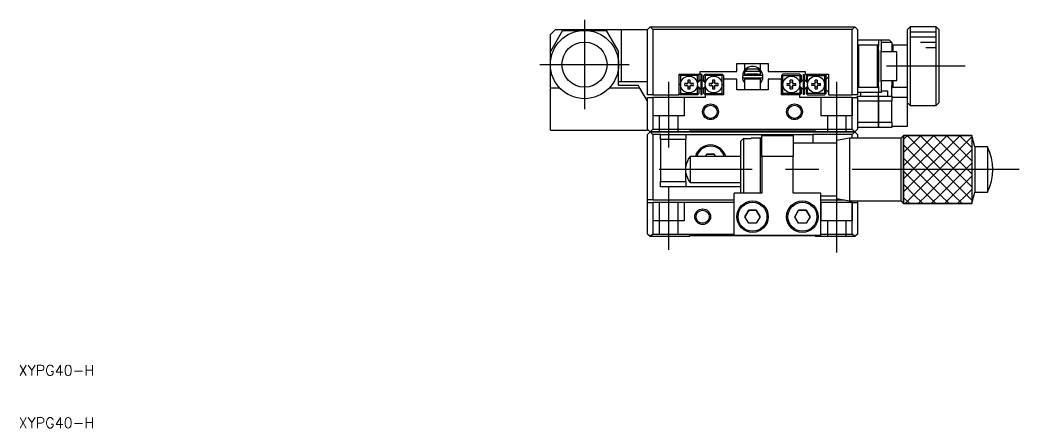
# Model space of a CAD drawing. Extents: x 196 to 549, y -29 to 204.
# Drawn here: x 196 to 386.2, y -28.9 to 48.9 of the extents above; entities that cross this region are included whole.
import ezdxf

# ---------------------------------------------------------------- set-up
doc = ezdxf.new("R2010")
doc.units = 0
doc.linetypes.add('CENTER', pattern=[50.8, 31.75, -6.35, 6.35, -6.35])
doc.linetypes.add('DASHED', pattern=[19.05, 12.7, -6.35])
doc.layers.get('0').update_dxf_attribs({"linetype": 'CONTINUOUS'})
doc.layers.add('CENTER', color=1, linetype='CENTER')
doc.styles.get("Standard").update_dxf_attribs({"font": 'txt.shx'})

msp = doc.modelspace()

# ---------------------------------------------------------------- linework, layer by layer
at = {"color": 7, "linetype": 'CONTINUOUS'}
for p, q in [((315.96, 47.57), (315.46, 47.07)), ((316.46, 47.07), (315.96, 47.57)), ((315.96, 47.57), (354.96, 47.57)), ((354.96, 47.57), (354.46, 47.07)), ((355.46, 47.07), (354.96, 47.57)), ((365.46, 47.57), (364.96, 47.07)), ((365.46, 47.57), (365.46, 32.57)), ((370.46, 47.57), (365.46, 47.57)), ((370.46, 32.57), (370.46, 47.57)), ((370.96, 47.07), (370.46, 47.57)), ((297.96, 47.07), (296.96, 46.07)), ((299.27, 46.87), (296.96, 42.87)), ((296.96, 42.87), (296.96, 46.07)), ((297.96, 47.07), (310.46, 47.07)), ((299.27, 46.87), (303.46, 46.87)), ((303.46, 46.87), (307.67, 46.87)), ((309.96, 42.9), (307.67, 46.87)), ((310.46, 47.07), (315.46, 47.07)), ((310.46, 47.07), (310.46, 37.07)), ((315.46, 34.57), (315.46, 47.07)), ((316.46, 47.07), (316.46, 34.57)), ((354.46, 47.07), (316.46, 47.07)), ((354.46, 34.57), (354.46, 47.07)), ((355.46, 47.07), (355.46, 34.57)), ((364.96, 34.12), (364.96, 47.07)), ((370.96, 47.07), (370.96, 33.07)), ((370.96, 47.07), (370.96, 33.07)), ((370.96, 47.07), (370.96, 47.07)), ((355.46, 45.07), (359.46, 45.07)), ((355.46, 44.27), (355.66, 44.07)), ((355.66, 44.07), (355.66, 36.07)), ((359.26, 44.07), (355.66, 44.07)), ((359.26, 44.07), (359.46, 44.27)), ((359.26, 36.07), (359.26, 44.07)), ((359.46, 45.07), (359.46, 44.27)), ((359.46, 45.07), (359.96, 45.07)), ((359.46, 44.27), (359.46, 43.94)), ((359.46, 43.94), (359.46, 44.27)), ((359.46, 43.07), (359.46, 43.94)), ((359.96, 45.07), (361.46, 45.07)), ((359.96, 45.07), (359.96, 43.07)), ((361.96, 44.57), (359.96, 44.57)), ((361.96, 44.57), (361.46, 45.07)), ((361.96, 44.57), (361.96, 42.82)), ((362.16, 44.07), (361.96, 43.87)), ((362.16, 44.07), (362.16, 42.82)), ((364.96, 44.07), (362.16, 44.07)), ((296.96, 40.37), (296.96, 42.87)), ((309.96, 40.37), (309.96, 42.9)), ((359.46, 43.07), (359.46, 37.07)), ((359.96, 37.07), (359.96, 43.07)), ((362.96, 42.82), (359.96, 42.82)), ((362.96, 37.32), (362.96, 42.82)), ((296.96, 35.87), (296.96, 40.37)), ((309.96, 36.37), (309.96, 40.37)), ((332.46, 40.57), (338.46, 40.57)), ((332.46, 39.07), (332.46, 40.57)), ((333.96, 40.57), (333.96, 39.29)), ((336.96, 39.33), (336.96, 40.57)), ((338.46, 40.57), (338.46, 39.07)), ((321.46, 38.57), (325.46, 38.57)), ((321.46, 34.57), (321.46, 38.57)), ((321.61, 38.42), (321.46, 38.27)), ((321.61, 38.42), (321.76, 38.57)), ((321.76, 38.27), (321.61, 38.42)), ((324.96, 38.27), (321.76, 38.27)), ((321.76, 38.27), (321.76, 36.57)), ((324.96, 38.57), (325.11, 38.42)), ((325.11, 38.42), (324.96, 38.27)), ((324.96, 36.97), (324.96, 38.27)), ((325.26, 38.27), (325.11, 38.42)), ((325.26, 38.27), (325.26, 37.27)), ((325.46, 39.07), (332.46, 39.07)), ((325.46, 38.57), (325.46, 39.07)), ((325.81, 38.47), (325.61, 38.47)), ((325.61, 38.47), (325.61, 34.67)), ((325.81, 38.47), (325.81, 34.67)), ((326.31, 38.42), (326.16, 38.27)), ((326.16, 37.27), (326.16, 38.27)), ((326.31, 38.42), (326.46, 38.57)), ((326.46, 38.27), (326.31, 38.42)), ((326.46, 38.57), (329.66, 38.57)), ((326.46, 38.27), (326.46, 36.97)), ((329.66, 38.27), (326.46, 38.27)), ((329.66, 38.57), (329.81, 38.42)), ((329.81, 38.42), (329.66, 38.27)), ((329.66, 36.57), (329.66, 38.27)), ((329.96, 38.27), (329.81, 38.42)), ((329.96, 38.27), (329.96, 37.57)), ((333.67, 38.79), (333.53, 38.1)), ((333.64, 38.64), (333.63, 38.61)), ((333.63, 38.61), (333.63, 38.57)), ((333.63, 38.57), (333.63, 38.54)), ((333.63, 38.54), (333.63, 38.5)), ((333.63, 38.5), (333.64, 38.46)), ((333.65, 38.71), (333.64, 38.68)), ((333.64, 38.68), (333.64, 38.64)), ((333.64, 38.46), (333.64, 38.43)), ((333.64, 38.43), (333.65, 38.39)), ((333.66, 38.75), (333.65, 38.71)), ((333.65, 38.39), (333.66, 38.36)), ((333.67, 38.78), (333.66, 38.75)), ((333.66, 38.36), (333.67, 38.33)), ((333.68, 38.82), (333.67, 38.78)), ((333.67, 38.33), (333.68, 38.29)), ((333.69, 38.85), (333.68, 38.82)), ((333.68, 38.29), (333.69, 38.28)), ((333.71, 38.88), (333.69, 38.85)), ((333.7, 38.85), (333.69, 38.85)), ((333.69, 38.85), (333.69, 38.85)), ((333.69, 38.85), (333.69, 38.85)), ((333.7, 38.86), (333.96, 38.78)), ((333.71, 38.85), (333.7, 38.85)), ((333.7, 38.85), (333.7, 38.85)), ((333.72, 38.85), (333.71, 38.85)), ((333.73, 38.85), (333.72, 38.85)), ((333.72, 38.85), (333.72, 38.85)), ((333.75, 38.84), (333.73, 38.85)), ((333.76, 38.84), (333.75, 38.84)), ((337.2, 38.29), (333.75, 38.29)), ((333.77, 38.84), (333.76, 38.84)), ((333.78, 38.83), (333.77, 38.84)), ((333.8, 38.83), (333.78, 38.83)), ((333.81, 38.82), (333.8, 38.83)), ((333.83, 38.82), (333.81, 38.82)), ((333.85, 38.81), (333.83, 38.82)), ((333.86, 38.8), (333.85, 38.81)), ((333.88, 38.8), (333.86, 38.8)), ((333.9, 38.79), (333.88, 38.8)), ((333.91, 38.78), (333.9, 38.79)), ((333.93, 38.78), (333.91, 38.78)), ((333.95, 38.77), (333.93, 38.78)), ((333.96, 38.76), (333.95, 38.77)), ((333.96, 39.29), (333.96, 39.29)), ((333.96, 39.29), (333.96, 39.29)), ((334.02, 39.07), (333.96, 39.07)), ((333.96, 39.07), (333.96, 38.57)), ((333.96, 38.78), (333.96, 38.77)), ((333.96, 38.57), (334.46, 38.57)), ((333.96, 38.57), (336.96, 38.57)), ((334.02, 39.07), (334.55, 39.57)), ((336.91, 39.07), (334.02, 39.07)), ((334.08, 38.56), (334.08, 38.57)), ((334.08, 38.55), (334.08, 38.56)), ((334.08, 38.54), (334.08, 38.55)), ((334.08, 38.52), (334.08, 38.54)), ((334.09, 38.51), (334.08, 38.52)), ((334.09, 38.5), (334.09, 38.51)), ((334.09, 38.48), (334.09, 38.5)), ((334.1, 38.47), (334.09, 38.48)), ((334.1, 38.46), (334.1, 38.47)), ((334.11, 38.45), (334.1, 38.46)), ((334.11, 38.43), (334.11, 38.45)), ((334.12, 38.42), (334.11, 38.43)), ((334.13, 38.41), (334.12, 38.42)), ((334.14, 38.4), (334.13, 38.41)), ((334.14, 38.39), (334.14, 38.4)), ((334.15, 38.38), (334.14, 38.39)), ((334.16, 38.37), (334.15, 38.38)), ((334.17, 38.36), (334.16, 38.37)), ((334.18, 38.35), (334.17, 38.36)), ((334.19, 38.34), (334.18, 38.35)), ((334.2, 38.34), (334.19, 38.34)), ((334.22, 38.33), (334.2, 38.34)), ((334.23, 38.32), (334.22, 38.33)), ((334.24, 38.32), (334.23, 38.32)), ((334.25, 38.31), (334.24, 38.32)), ((334.26, 38.31), (334.25, 38.31)), ((334.28, 38.3), (334.26, 38.31)), ((334.29, 38.3), (334.28, 38.3)), ((334.3, 38.3), (334.29, 38.3)), ((334.32, 38.29), (334.3, 38.3)), ((334.33, 38.29), (334.32, 38.29)), ((334.34, 38.29), (334.33, 38.29)), ((334.36, 38.29), (334.34, 38.29)), ((336.46, 38.57), (334.46, 38.57)), ((334.46, 38.57), (336.46, 38.57)), ((334.46, 38.57), (334.46, 38.29)), ((334.54, 39.57), (334.55, 39.57)), ((334.55, 39.57), (336.38, 39.57)), ((336.38, 39.57), (336.91, 39.07)), ((336.46, 38.57), (336.96, 38.57)), ((336.46, 38.29), (336.46, 38.57)), ((336.61, 38.29), (336.6, 38.29)), ((336.62, 38.29), (336.61, 38.29)), ((336.63, 38.29), (336.62, 38.29)), ((336.65, 38.3), (336.63, 38.29)), ((336.66, 38.3), (336.65, 38.3)), ((336.67, 38.3), (336.66, 38.3)), ((336.69, 38.3), (336.67, 38.3)), ((336.7, 38.31), (336.69, 38.3)), ((336.71, 38.31), (336.7, 38.31)), ((336.72, 38.32), (336.71, 38.31)), ((336.74, 38.33), (336.72, 38.32)), ((336.75, 38.33), (336.74, 38.33)), ((336.76, 38.34), (336.75, 38.33)), ((336.77, 38.35), (336.76, 38.34)), ((336.78, 38.36), (336.77, 38.35)), ((336.79, 38.37), (336.78, 38.36)), ((336.8, 38.38), (336.79, 38.37)), ((336.81, 38.39), (336.8, 38.38)), ((336.82, 38.4), (336.81, 38.39)), ((336.83, 38.41), (336.82, 38.4)), ((336.84, 38.43), (336.83, 38.42)), ((336.83, 38.42), (336.83, 38.41)), ((336.85, 38.44), (336.84, 38.43)), ((336.86, 38.47), (336.85, 38.45)), ((336.85, 38.45), (336.85, 38.44)), ((336.87, 38.49), (336.86, 38.48)), ((336.86, 38.48), (336.86, 38.47)), ((336.87, 38.57), (336.87, 38.56)), ((336.87, 38.56), (336.87, 38.55)), ((336.87, 38.55), (336.87, 38.53)), ((336.87, 38.53), (336.87, 38.52)), ((336.87, 38.52), (336.87, 38.51)), ((336.87, 38.51), (336.87, 38.49)), ((336.89, 38.57), (336.96, 38.29)), ((336.96, 39.07), (336.91, 39.07)), ((336.96, 38.57), (336.96, 39.07)), ((337.26, 38.85), (337.26, 38.86)), ((337.26, 38.85), (337.26, 38.86)), ((337.29, 38.79), (337.26, 38.85)), ((338.46, 39.07), (345.46, 39.07)), ((340.96, 38.27), (341.11, 38.42)), ((340.96, 38.27), (340.96, 37.57)), ((341.26, 38.57), (341.11, 38.42)), ((341.11, 38.42), (341.26, 38.27)), ((344.46, 38.57), (341.26, 38.57)), ((341.26, 38.27), (344.46, 38.27)), ((341.26, 36.57), (341.26, 38.27)), ((344.61, 38.42), (344.46, 38.57)), ((344.46, 38.27), (344.61, 38.42)), ((344.46, 38.27), (344.46, 36.97)), ((344.61, 38.42), (344.76, 38.27)), ((344.76, 37.27), (344.76, 38.27)), ((345.11, 38.47), (345.31, 38.47)), ((345.11, 38.47), (345.11, 34.67)), ((345.31, 38.47), (345.31, 34.67)), ((345.46, 39.07), (345.46, 38.57)), ((345.46, 38.57), (349.96, 38.57)), ((345.66, 38.27), (345.81, 38.42)), ((345.66, 38.27), (345.66, 37.27)), ((345.96, 38.57), (345.81, 38.42)), ((345.81, 38.42), (345.96, 38.27)), ((345.96, 38.27), (349.16, 38.27)), ((345.96, 36.97), (345.96, 38.27)), ((349.31, 38.42), (349.16, 38.57)), ((349.16, 38.27), (349.31, 38.42)), ((349.16, 38.27), (349.16, 36.57)), ((349.31, 38.42), (349.46, 38.27)), ((349.46, 34.87), (349.46, 38.27)), ((349.96, 38.57), (349.96, 34.57)), ((310.46, 37.07), (309.96, 37.07)), ((313.73, 36.37), (309.96, 36.37)), ((315.46, 37.07), (310.46, 37.07)), ((314.02, 35.87), (313.73, 36.37)), ((321.76, 36.57), (321.76, 34.87)), ((323.16, 36.77), (322.54, 36.77)), ((322.54, 36.37), (323.16, 36.37)), ((323.16, 37.4), (323.16, 36.77)), ((323.16, 36.37), (323.16, 35.74)), ((323.56, 36.77), (323.56, 37.4)), ((324.19, 36.77), (323.56, 36.77)), ((323.56, 35.74), (323.56, 36.37)), ((323.56, 36.37), (324.19, 36.37)), ((324.92, 36.93), (324.96, 36.97)), ((324.96, 36.17), (324.92, 36.21)), ((325.55, 37.47), (324.94, 36.85)), ((325.2, 36.06), (324.94, 36.31)), ((324.94, 36.28), (325.55, 35.67)), ((324.96, 36.97), (325.26, 37.27)), ((324.96, 34.87), (324.96, 36.17)), ((325.26, 35.87), (324.96, 36.17)), ((325.84, 37.47), (326.48, 36.82)), ((326.49, 36.85), (325.87, 37.47)), ((325.87, 35.67), (326.49, 36.28)), ((326.16, 37.27), (326.46, 36.97)), ((326.46, 36.17), (326.16, 35.87)), ((326.46, 36.97), (326.5, 36.93)), ((326.5, 36.21), (326.46, 36.17)), ((326.46, 36.17), (326.46, 34.87)), ((327.86, 36.77), (327.24, 36.77)), ((327.24, 36.37), (327.86, 36.37)), ((327.86, 37.4), (327.86, 36.77)), ((327.86, 36.37), (327.86, 35.74)), ((328.26, 36.77), (328.26, 37.4)), ((328.89, 36.77), (328.26, 36.77)), ((328.26, 35.74), (328.26, 36.37)), ((328.26, 36.37), (328.89, 36.37)), ((329.66, 34.87), (329.66, 36.57)), ((329.96, 37.57), (329.96, 34.57)), ((332.46, 37.57), (329.96, 37.57)), ((332.46, 35.57), (332.46, 37.57)), ((333.75, 37.84), (337.2, 37.84)), ((336.96, 37.57), (333.96, 37.57)), ((333.96, 37.57), (333.96, 35.57)), ((334.06, 37.57), (333.99, 37.84)), ((334.46, 37.84), (334.46, 37.57)), ((336.46, 37.57), (336.46, 37.84)), ((336.96, 37.84), (336.89, 37.57)), ((336.96, 35.57), (336.96, 37.57)), ((340.96, 37.57), (338.46, 37.57)), ((338.46, 37.57), (338.46, 35.57)), ((340.96, 34.57), (340.96, 37.57)), ((341.26, 34.87), (341.26, 36.57)), ((342.04, 36.77), (342.66, 36.77)), ((342.66, 36.37), (342.04, 36.37)), ((342.66, 36.77), (342.66, 37.4)), ((342.66, 35.74), (342.66, 36.37)), ((343.06, 37.4), (343.06, 36.77)), ((343.06, 36.77), (343.69, 36.77)), ((343.06, 36.37), (343.06, 35.74)), ((343.69, 36.37), (343.06, 36.37)), ((344.46, 36.97), (344.42, 36.93)), ((344.42, 36.21), (344.46, 36.17)), ((345.09, 37.47), (344.44, 36.82)), ((345.05, 37.47), (344.44, 36.85)), ((344.44, 36.28), (345.05, 35.67)), ((344.76, 37.27), (344.46, 36.97)), ((344.46, 36.17), (344.46, 34.87)), ((344.46, 36.17), (344.76, 35.87)), ((345.99, 36.85), (345.37, 37.47)), ((345.37, 35.67), (345.99, 36.28)), ((345.96, 36.97), (345.66, 37.27)), ((345.66, 35.87), (345.96, 36.17)), ((345.72, 36.06), (345.98, 36.31)), ((346, 36.93), (345.96, 36.97)), ((345.96, 36.17), (346, 36.21)), ((345.96, 34.87), (345.96, 36.17)), ((346.74, 36.77), (347.36, 36.77)), ((347.36, 36.37), (346.74, 36.37)), ((347.36, 36.77), (347.36, 37.4)), ((347.36, 35.74), (347.36, 36.37)), ((347.76, 37.4), (347.76, 36.77)), ((347.76, 36.77), (348.39, 36.77)), ((347.76, 36.37), (347.76, 35.74)), ((348.39, 36.37), (347.76, 36.37)), ((349.16, 36.57), (349.16, 34.87)), ((349.73, 37.82), (349.48, 37.57)), ((349.48, 36.57), (349.48, 37.57)), ((349.48, 35.57), (349.48, 36.57)), ((349.96, 38.05), (349.73, 37.82)), ((359.46, 36.2), (359.46, 37.07)), ((359.46, 36.2), (359.46, 35.87)), ((359.46, 35.87), (359.46, 36.2)), ((359.96, 37.32), (362.96, 37.32)), ((359.96, 37.07), (359.96, 35.07)), ((361.96, 37.32), (361.96, 36.37)), ((361.96, 34.37), (361.96, 36.37)), ((361.96, 36.27), (362.16, 36.07)), ((362.16, 37.32), (362.16, 36.07)), ((296.96, 27.87), (296.96, 35.87)), ((298.77, 35.87), (296.96, 35.87)), ((314.02, 35.87), (308.15, 35.87)), ((315.46, 33.37), (314.02, 35.87)), ((316.46, 34.57), (315.46, 34.57)), ((316.46, 34.57), (321.46, 34.57)), ((321.46, 34.87), (321.61, 34.72)), ((321.61, 34.72), (321.76, 34.87)), ((321.76, 34.57), (321.61, 34.72)), ((321.76, 34.87), (324.96, 34.87)), ((324.96, 34.57), (321.76, 34.57)), ((324.96, 34.87), (325.11, 34.72)), ((325.11, 34.72), (324.96, 34.57)), ((325.11, 34.72), (325.26, 34.87)), ((325.59, 35.67), (325.2, 36.06)), ((325.26, 35.87), (325.26, 34.87)), ((325.61, 34.67), (325.81, 34.67)), ((326.16, 34.87), (326.16, 35.87)), ((326.16, 34.87), (326.31, 34.72)), ((326.31, 34.72), (326.46, 34.87)), ((326.46, 34.57), (326.31, 34.72)), ((326.46, 34.87), (329.66, 34.87)), ((326.46, 34.57), (326.46, 34.07)), ((329.96, 34.57), (326.46, 34.57)), ((329.66, 34.87), (329.81, 34.72)), ((329.81, 34.72), (329.66, 34.57)), ((329.81, 34.72), (329.96, 34.87)), ((334.39, 35.57), (332.46, 35.57)), ((336.54, 35.57), (334.39, 35.57)), ((338.46, 35.57), (336.54, 35.57)), ((341.11, 34.72), (340.96, 34.87)), ((344.46, 34.57), (340.96, 34.57)), ((341.26, 34.87), (341.11, 34.72)), ((341.11, 34.72), (341.26, 34.57)), ((344.46, 34.87), (341.26, 34.87)), ((344.61, 34.72), (344.46, 34.87)), ((344.46, 34.57), (344.61, 34.72)), ((344.46, 34.07), (344.46, 34.57)), ((344.76, 34.87), (344.61, 34.72)), ((344.76, 34.87), (344.76, 35.87)), ((345.31, 34.67), (345.11, 34.67)), ((345.34, 35.67), (345.72, 36.06)), ((345.66, 35.87), (345.66, 34.87)), ((345.81, 34.72), (345.66, 34.87)), ((345.96, 34.87), (345.81, 34.72)), ((345.81, 34.72), (345.96, 34.57)), ((349.16, 34.87), (345.96, 34.87)), ((345.96, 34.57), (349.16, 34.57)), ((349.31, 34.72), (349.16, 34.87)), ((349.16, 34.57), (349.31, 34.72)), ((349.46, 34.87), (349.31, 34.72)), ((349.48, 35.57), (349.73, 35.32)), ((349.73, 35.32), (349.96, 35.09)), ((349.96, 34.57), (354.46, 34.57)), ((355.46, 34.57), (354.46, 34.57)), ((355.66, 36.07), (355.46, 35.87)), ((359.46, 35.07), (355.46, 35.07)), ((355.46, 34.07), (355.46, 34.37)), ((355.46, 34.37), (359.46, 34.37)), ((355.66, 36.07), (359.26, 36.07)), ((356.06, 34.37), (356.06, 35.07)), ((359.46, 35.87), (359.26, 36.07)), ((359.46, 35.87), (359.46, 35.07)), ((359.46, 34.37), (359.46, 35.07)), ((359.96, 35.07), (359.46, 35.07)), ((359.46, 34.37), (361.96, 34.37)), ((359.46, 33.37), (359.46, 34.37)), ((359.46, 34.37), (359.46, 33.37)), ((359.96, 35.37), (361.26, 35.37)), ((361.26, 34.37), (361.26, 35.37)), ((361.96, 34.37), (361.96, 33.37)), ((362.16, 36.07), (364.96, 36.07)), ((315.46, 28.07), (315.46, 34.07)), ((315.46, 34.07), (316.46, 34.07)), ((316.46, 34.07), (316.46, 28.07)), ((326.46, 34.07), (316.46, 34.07)), ((354.46, 34.07), (344.46, 34.07)), ((354.46, 28.07), (354.46, 34.07)), ((354.46, 34.07), (355.46, 34.07)), ((355.46, 34.07), (355.46, 28.07)), ((359.46, 33.37), (355.46, 33.37)), ((361.96, 33.37), (359.46, 33.37)), ((359.46, 33.37), (359.46, 29.37)), ((359.46, 29.37), (359.46, 33.37)), ((364.96, 34.12), (361.96, 34.12)), ((361.96, 29.37), (361.96, 33.37)), ((364.96, 28.62), (364.96, 34.12)), ((364.96, 33.07), (365.46, 32.57)), ((365.46, 32.57), (365.46, 32.57)), ((365.46, 32.57), (370.46, 32.57)), ((370.46, 32.57), (370.96, 33.07)), ((355.46, 29.37), (359.46, 29.37)), ((359.46, 29.37), (361.96, 29.37)), ((359.46, 28.37), (359.46, 29.37)), ((359.46, 29.37), (359.46, 28.37)), ((361.96, 29.37), (361.96, 28.37)), ((361.96, 28.62), (364.96, 28.62)), ((296.96, 27.87), (315.46, 27.87)), ((315.46, 27.87), (315.46, 28.07)), ((315.96, 27.57), (315.46, 28.07)), ((315.96, 27.57), (315.46, 27.07)), ((315.46, 14.57), (315.46, 27.07)), ((316.46, 28.07), (315.96, 27.57)), ((316.46, 27.07), (315.96, 27.57)), ((315.96, 27.57), (354.96, 27.57)), ((323.46, 27.57), (315.96, 27.57)), ((316.46, 28.07), (354.46, 28.07)), ((317.96, 27.07), (316.46, 27.07)), ((316.46, 27.07), (316.46, 14.57)), ((317.96, 26.07), (317.96, 27.07)), ((317.96, 27.07), (322.76, 27.07)), ((322.76, 27.07), (322.76, 26.07)), ((322.76, 27.07), (346.96, 27.07)), ((323.46, 27.77), (347.46, 27.77)), ((323.46, 27.57), (323.46, 27.77)), ((337.21, 22.87), (337.21, 26.87)), ((337.21, 26.87), (343.21, 26.87)), ((343.21, 26.87), (343.21, 22.87)), ((346.96, 27.07), (346.96, 25.37)), ((354.46, 27.07), (346.96, 27.07)), ((347.46, 27.77), (347.46, 27.57)), ((354.96, 27.57), (347.46, 27.57)), ((354.96, 27.57), (354.46, 28.07)), ((354.96, 27.57), (354.46, 27.07)), ((354.46, 26.37), (354.46, 27.07)), ((355.46, 28.07), (354.96, 27.57)), ((355.46, 27.07), (354.96, 27.57)), ((359.46, 28.37), (355.46, 28.37)), ((355.46, 27.07), (355.46, 26.37)), ((361.96, 28.37), (359.46, 28.37)), ((364.21, 26.87), (363.71, 26.37)), ((364.21, 26.87), (377.21, 26.87)), ((364.21, 13.87), (364.21, 26.87)), ((377.8, 24.67), (377.21, 26.87)), ((377.21, 26.87), (377.21, 13.87)), ((322.76, 26.07), (317.96, 26.07)), ((317.96, 26.07), (317.96, 18.07)), ((322.76, 18.07), (322.76, 26.07)), ((333.21, 25.78), (333.71, 26.29)), ((333.21, 15.87), (333.21, 25.78)), ((333.71, 26.29), (333.71, 15.87)), ((333.71, 26.29), (335.21, 26.29)), ((335.21, 26.29), (335.21, 26.37)), ((337.01, 26.37), (335.21, 26.37)), ((337.01, 15.87), (337.01, 26.37)), ((337.21, 26.17), (337.01, 26.37)), ((351.46, 25.37), (343.21, 25.37)), ((353.96, 26.37), (351.46, 25.87)), ((351.46, 25.87), (351.46, 14.87)), ((353.96, 26.37), (353.96, 14.37)), ((363.71, 26.37), (353.96, 26.37)), ((363.71, 26.37), (363.71, 14.37)), ((323.59, 22.87), (323.59, 17.87)), ((333.21, 22.87), (323.59, 22.87)), ((326.48, 22.87), (326.74, 23.32)), ((326.74, 23.32), (326.48, 22.87)), ((326.74, 23.32), (328.18, 23.32)), ((328.18, 23.32), (326.74, 23.32)), ((328.18, 23.32), (328.44, 22.87)), ((328.44, 22.87), (328.18, 23.32)), ((337.21, 22.87), (337.21, 15.87)), ((343.21, 22.87), (337.21, 22.87)), ((343.21, 15.87), (343.21, 22.87)), ((377.8, 24.67), (377.8, 16.07)), ((380.21, 24.67), (377.8, 24.67)), ((380.21, 24.67), (380.21, 16.07)), ((317.96, 18.07), (322.76, 18.07)), ((317.96, 17.07), (317.96, 18.07)), ((322.76, 18.07), (322.76, 17.07)), ((323.59, 17.87), (333.21, 17.87)), ((322.76, 17.07), (317.96, 17.07)), ((333.21, 17.07), (322.76, 17.07)), ((331.96, 7.87), (331.96, 15.87)), ((337.21, 15.87), (331.96, 15.87)), ((348.46, 15.87), (343.21, 15.87)), ((348.46, 7.87), (348.46, 15.87)), ((348.46, 15.37), (351.46, 15.37)), ((377.21, 13.87), (377.8, 16.07)), ((377.8, 16.07), (380.21, 16.07)), ((316.46, 14.57), (315.46, 14.57)), ((315.46, 14.07), (315.46, 14.57)), ((315.46, 8.07), (315.46, 14.07)), ((315.46, 14.07), (316.46, 14.07)), ((316.46, 14.57), (331.96, 14.57)), ((316.46, 14.07), (316.46, 8.07)), ((331.96, 14.07), (316.46, 14.07)), ((348.46, 14.57), (352.96, 14.57)), ((354.46, 14.07), (348.46, 14.07)), ((351.46, 14.87), (353.96, 14.37)), ((353.96, 14.37), (363.71, 14.37)), ((354.46, 8.07), (354.46, 14.07)), ((354.46, 14.07), (355.46, 14.07)), ((355.46, 14.37), (355.46, 14.07)), ((355.46, 14.07), (355.46, 8.07)), ((363.71, 14.37), (364.21, 13.87)), ((377.21, 13.87), (364.21, 13.87)), ((334.02, 11.37), (334.74, 12.62)), ((334.74, 12.62), (334.02, 11.37)), ((334.74, 12.62), (336.18, 12.62)), ((336.18, 12.62), (334.74, 12.62)), ((336.18, 12.62), (336.91, 11.37)), ((336.91, 11.37), (336.18, 12.62)), ((343.52, 11.37), (344.24, 12.62)), ((344.24, 12.62), (343.52, 11.37)), ((344.24, 12.62), (345.68, 12.62)), ((345.68, 12.62), (344.24, 12.62)), ((345.68, 12.62), (346.41, 11.37)), ((346.41, 11.37), (345.68, 12.62)), ((334.74, 10.12), (334.02, 11.37)), ((336.18, 10.12), (334.74, 10.12)), ((336.91, 11.37), (336.18, 10.12)), ((344.24, 10.12), (343.52, 11.37)), ((345.68, 10.12), (344.24, 10.12)), ((346.41, 11.37), (345.68, 10.12)), ((315.96, 7.57), (315.46, 8.07)), ((316.46, 8.07), (315.96, 7.57)), ((316.46, 8.07), (331.96, 8.07)), ((323.46, 7.77), (347.46, 7.77)), ((323.46, 7.57), (323.46, 7.77)), ((331.96, 7.87), (348.46, 7.87)), ((347.46, 7.77), (347.46, 7.57)), ((348.46, 8.07), (354.46, 8.07)), ((354.96, 7.57), (354.46, 8.07)), ((355.46, 8.07), (354.96, 7.57)), ((323.46, 7.57), (315.96, 7.57)), ((354.96, 7.57), (347.46, 7.57))]:
    msp.add_line(p, q, dxfattribs=at)
at = {"color": 3, "linetype": 'CONTINUOUS'}
for p, q in [((370.46, 46.57), (365.46, 46.57)), ((370.46, 45.57), (365.46, 45.57)), ((370.46, 44.57), (367.46, 44.57)), ((370.46, 43.57), (368.46, 43.57)), ((364.21, 26.87), (364.21, 13.87)), ((377.21, 26.87), (364.21, 26.87)), ((364.21, 26.09), (365, 26.87)), ((364.21, 23.59), (367.5, 26.87)), ((364.21, 21.09), (370, 26.87)), ((364.21, 18.59), (372.5, 26.87)), ((364.21, 16.09), (375, 26.87)), ((364.9, 26.87), (376.2, 15.57)), ((367.4, 26.87), (377.21, 17.05)), ((369.9, 26.87), (377.21, 19.55)), ((372.4, 26.87), (377.21, 22.05)), ((374.9, 26.87), (377.21, 24.55)), ((377.21, 26.87), (377.21, 13.87)), ((364.21, 25.05), (373.7, 15.57)), ((366.2, 15.57), (377.21, 26.59)), ((368.7, 15.57), (377.21, 24.09)), ((364.21, 22.55), (371.2, 15.57)), ((371.2, 15.57), (377.21, 21.59)), ((364.21, 20.05), (368.7, 15.57)), ((373.7, 15.57), (377.21, 19.09)), ((364.21, 17.55), (366.2, 15.57)), ((364.5, 13.87), (366.2, 15.57)), ((366.2, 15.57), (367.9, 13.87)), ((367, 13.87), (368.7, 15.57)), ((368.7, 15.57), (370.4, 13.87)), ((369.5, 13.87), (371.2, 15.57)), ((371.2, 15.57), (372.9, 13.87)), ((372, 13.87), (373.7, 15.57)), ((373.7, 15.57), (375.4, 13.87)), ((374.5, 13.87), (376.2, 15.57)), ((376.2, 15.57), (377.21, 16.59)), ((376.2, 15.57), (377.21, 14.55)), ((364.21, 15.05), (365.4, 13.87)), ((364.21, 13.87), (377.21, 13.87)), ((377, 13.87), (377.21, 14.09))]:
    msp.add_line(p, q, dxfattribs=at)
at = {"color": 3, "linetype": 'DASHED'}
for p, q in [((316.46, 34.07), (316.46, 30.57)), ((322.46, 34.07), (322.46, 30.57)), ((348.46, 34.07), (348.46, 30.57)), ((354.46, 34.07), (354.46, 30.57)), ((322.46, 30.57), (316.46, 30.57)), ((317.71, 30.57), (317.71, 27.57)), ((321.21, 30.57), (321.21, 27.57)), ((354.46, 30.57), (348.46, 30.57)), ((349.71, 30.57), (349.71, 27.57)), ((353.21, 30.57), (353.21, 27.57)), ((316.46, 14.07), (316.46, 10.57)), ((317.71, 14.07), (317.71, 8.07)), ((321.21, 14.07), (321.21, 8.07)), ((322.46, 14.07), (322.46, 10.57)), ((348.46, 14.07), (348.46, 10.57)), ((354.46, 14.07), (354.46, 10.57)), ((322.46, 10.57), (316.46, 10.57)), ((354.46, 10.57), (348.46, 10.57)), ((349.71, 10.57), (349.71, 7.57)), ((353.21, 10.57), (353.21, 7.57))]:
    msp.add_line(p, q, dxfattribs=at)
at = {"color": 7, "linetype": 'CONTINUOUS'}
for centre, radius in [((303.46, 40.37), 6.5), ((303.46, 40.37), 4.3), ((323.36, 36.57), 1.6), ((328.06, 36.57), 1.6), ((342.86, 36.57), 1.6), ((347.56, 36.57), 1.6), ((327.46, 31.37), 1.25), ((343.46, 31.37), 1.25), ((335.46, 11.37), 3), ((335.46, 11.37), 2.75), ((344.96, 11.37), 3), ((344.96, 11.37), 2.75), ((325.96, 11.37), 1.25)]:
    msp.add_circle(centre, radius, dxfattribs=at)
at = {"color": 3, "linetype": 'CONTINUOUS'}
for centre in [(327.46, 31.37), (343.46, 31.37), (325.96, 11.37)]:
    msp.add_circle(centre, 1.5, dxfattribs=at)
at = {"color": 7, "linetype": 'CONTINUOUS'}
for centre, radius, start, end in [((335.48, 38.07), 1.95, 0.8908, 156.3781), ((333.75, 38.07), 0.225, 90, 270), ((337.2, 38.07), 0.225, 270, 90), ((323.36, 36.57), 0.85, 166.391, 193.609), ((323.36, 36.57), 0.459, 154.1861, 205.8139), ((323.36, 36.57), 0.85, 76.391, 103.609), ((323.36, 36.57), 0.459, 64.1861, 115.8139), ((323.36, 36.57), 0.459, 244.1861, 295.8139), ((323.36, 36.57), 0.459, 334.1861, 25.8139), ((323.36, 36.57), 0.85, 346.391, 13.609), ((325.69, 37.33), 0.2, 114.3061, 135), ((325.73, 37.33), 0.2, 45, 65.6939), ((325.69, 37.33), 0.2, 45, 53.9573), ((328.06, 36.57), 0.85, 166.391, 193.609), ((328.06, 36.57), 0.459, 154.1861, 205.8139), ((328.06, 36.57), 0.85, 76.391, 103.609), ((328.06, 36.57), 0.459, 64.1861, 115.8139), ((328.06, 36.57), 0.459, 244.1861, 295.8139), ((328.06, 36.57), 0.459, 334.1861, 25.8139), ((328.06, 36.57), 0.85, 346.391, 13.609), ((335.48, 38.07), 1.95, 180.8024, 218.8769), ((335.48, 38.07), 1.95, 319.5969, 359.1664), ((342.86, 36.57), 0.85, 166.391, 193.609), ((342.86, 36.57), 0.459, 154.1861, 205.8139), ((342.86, 36.57), 0.85, 76.391, 103.609), ((342.86, 36.57), 0.459, 64.1861, 115.8139), ((342.86, 36.57), 0.459, 244.1861, 295.8139), ((342.86, 36.57), 0.459, 334.1861, 25.8139), ((342.86, 36.57), 0.85, 346.391, 13.609), ((345.19, 37.33), 0.2, 114.3061, 135), ((345.23, 37.33), 0.2, 126.0427, 135), ((345.23, 37.33), 0.2, 45, 65.6939), ((347.56, 36.57), 0.85, 166.391, 193.609), ((347.56, 36.57), 0.459, 154.1861, 205.8139), ((347.56, 36.57), 0.85, 76.391, 103.609), ((347.56, 36.57), 0.459, 64.1861, 115.8139), ((347.56, 36.57), 0.459, 244.1861, 295.8139), ((347.56, 36.57), 0.459, 334.1861, 25.8139), ((347.56, 36.57), 0.85, 346.391, 13.609), ((323.36, 36.57), 0.85, 256.391, 283.609), ((325.69, 35.81), 0.2, 225, 245.6939), ((325.73, 35.81), 0.2, 225, 233.9573), ((325.73, 35.81), 0.2, 294.3061, 315), ((328.06, 36.57), 0.85, 256.391, 283.609), ((342.86, 36.57), 0.85, 256.391, 283.609), ((345.19, 35.81), 0.2, 225, 245.6939), ((345.19, 35.81), 0.2, 306.0427, 315), ((345.23, 35.81), 0.2, 294.3061, 315), ((347.56, 36.57), 0.85, 256.391, 283.609), ((327.46, 22.07), 3, 90, 164.5341), ((327.46, 22.07), 2.75, 90, 163.0877), ((327.46, 22.07), 3, 15.4659, 90), ((327.46, 22.07), 2.75, 16.9123, 90), ((326.71, 20.37), 4, 141.3178, 170.932), ((371.47, 20.37), 9.75, 333.8162, 26.1838), ((326.71, 20.37), 4, 189.068, 218.6822)]:
    msp.add_arc(centre, radius, start, end, dxfattribs=at)
at = {"layer": 'CENTER', "color": 1, "linetype": 'CENTER'}
for p, q in [((303.46, 48.87), (303.46, 31.87)), ((294.96, 40.37), (311.96, 40.37)), ((375.96, 40.07), (360.96, 40.07)), ((319.46, 37.07), (319.46, 24.57)), ((351.46, 37.07), (351.46, 24.57)), ((386.21, 20.37), (317.71, 20.37)), ((319.46, 17.07), (319.46, 5.07)), ((351.46, 17.07), (351.46, 4.57))]:
    msp.add_line(p, q, dxfattribs=at)

# ---------------------------------------------------------------- texts
at = {"color": 7, "linetype": 'CONTINUOUS'}
for p in [(195.7, -18.9), (195.7, -28.9)]:
    msp.add_text('XYPG40-H', height=2, dxfattribs=at).set_placement(p)

doc.saveas('drawing.dxf')
